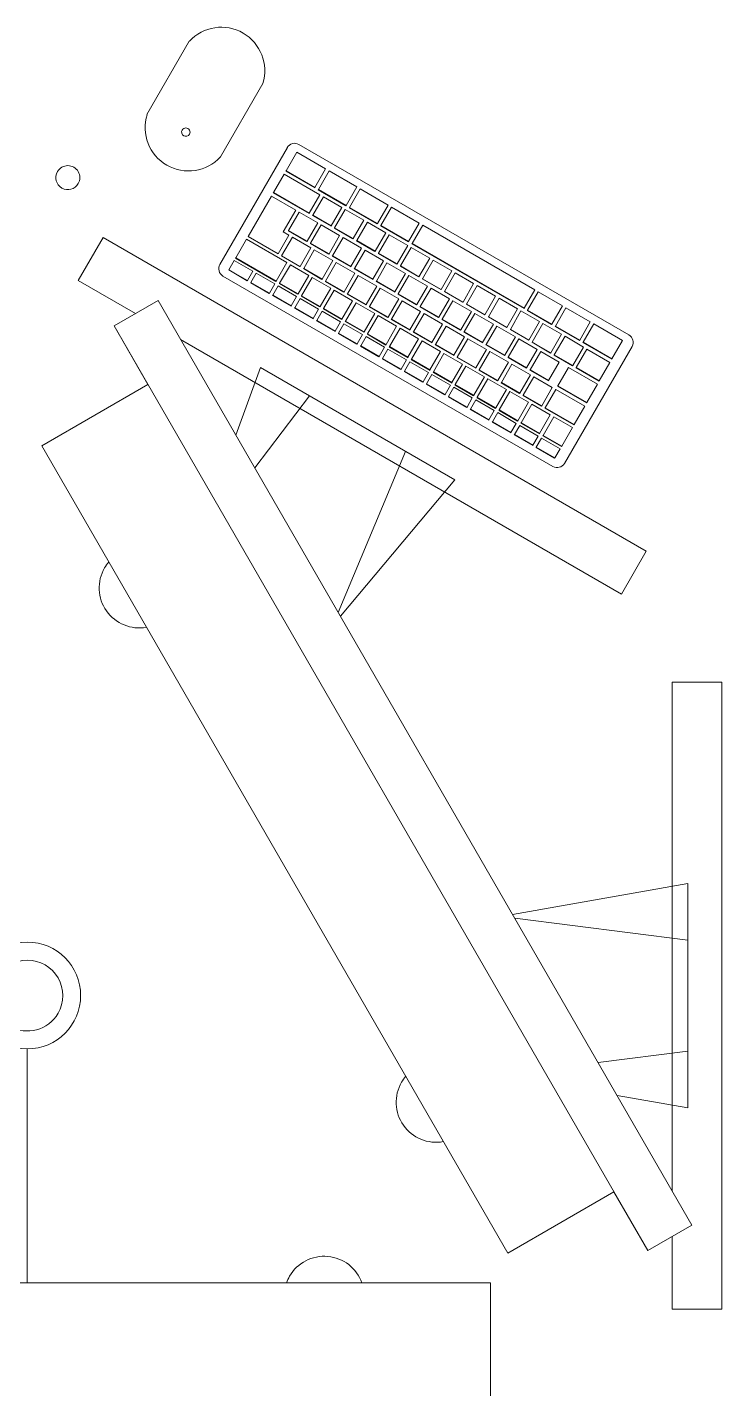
# Model space of a CAD drawing. Header units: millimetres. Extents: x 79795 to 317870, y -36033 to 97293.
# Drawn here: x 211540 to 212061, y 24139 to 25159 of the extents above; entities that cross this region are included whole.
import ezdxf

# ---------------------------------------------------------------- set-up
doc = ezdxf.new("R2010")
doc.units = ezdxf.units.MM
doc.header["$MEASUREMENT"] = 0
for name, color, linetype, lineweight in [('A-GENM', 8, 'CONTINUOUS', 9), ('E-ELEC-EQPM', 8, 'CONTINUOUS', 9), ('I-FURN', 8, 'CONTINUOUS', 9)]:
    doc.layers.add(name, color=color, linetype=linetype, lineweight=lineweight)

msp = doc.modelspace()

# ---------------------------------------------------------------- linework, layer by layer
at = {"layer": 'A-GENM'}
for p, q in [((211661.9, 25148.6), (211630.2, 25093.6)), ((211685.2, 25061.9), (211716.9, 25116.9)), ((211735.4, 25069), (211684.8, 24981.4)), ((211991.3, 24928.6), (211744, 25071.3)), ((211742.4, 25065.4), (211734.4, 25051.6)), ((211764, 25052.9), (211742.4, 25065.4)), ((211732.9, 25049), (211724.9, 25035.2)), ((211759.8, 25033.5), (211732.9, 25049)), ((211734.3, 25051.3), (211734.4, 25051.6)), ((211755.9, 25038.8), (211734.3, 25051.3)), ((211734.4, 25051.6), (211756, 25039.1)), ((211756, 25039.1), (211764, 25052.9)), ((211766.6, 25051.4), (211758.6, 25037.6)), ((211787.4, 25039.4), (211766.6, 25051.4)), ((211755.9, 25038.8), (211756, 25039.1)), ((211758.5, 25037.3), (211758.6, 25037.6)), ((211779.3, 25025.3), (211758.5, 25037.3)), ((211758.6, 25037.6), (211779.4, 25025.6)), ((211779.4, 25025.6), (211787.4, 25039.4)), ((211790, 25037.9), (211782, 25024.1)), ((211810.8, 25025.9), (211790, 25037.9)), ((211723.4, 25032.6), (211706, 25002.4)), ((211741.6, 25022.1), (211723.4, 25032.6)), ((211724.8, 25035), (211724.9, 25035.2)), ((211751.6, 25019.5), (211724.8, 25035)), ((211724.9, 25035.2), (211751.8, 25019.7)), ((211751.8, 25019.7), (211759.8, 25033.5)), ((211762.4, 25032), (211754.4, 25018.2)), ((211776.2, 25024), (211762.4, 25032)), ((211779.3, 25025.3), (211779.4, 25025.6)), ((211802.8, 25012.1), (211810.8, 25025.9)), ((211732.2, 25005.7), (211741.6, 25022.1)), ((211744.2, 25020.6), (211736.2, 25006.8)), ((211758.1, 25012.6), (211744.2, 25020.6)), ((211751.6, 25019.5), (211751.8, 25019.7)), ((211754.2, 25018), (211754.4, 25018.2)), ((211768.1, 25010), (211754.2, 25018)), ((211754.4, 25018.2), (211768.2, 25010.2)), ((211768.2, 25010.2), (211776.2, 25024)), ((211778.8, 25022.5), (211770.8, 25008.7)), ((211792.7, 25014.5), (211778.8, 25022.5)), ((211781.9, 25023.8), (211782, 25024.1)), ((211802.7, 25011.8), (211781.9, 25023.8)), ((211782, 25024.1), (211802.8, 25012.1)), ((211813.4, 25024.4), (211805.4, 25010.6)), ((211834.2, 25012.4), (211813.4, 25024.4)), ((211736.5, 25003.2), (211732.2, 25005.7)), ((211736.1, 25006.6), (211736.2, 25006.8)), ((211750, 24998.6), (211736.1, 25006.6)), ((211736.2, 25006.8), (211750.1, 24998.8)), ((211750.1, 24998.8), (211758.1, 25012.6)), ((211760.7, 25011.1), (211752.7, 24997.3)), ((211774.5, 25003.1), (211760.7, 25011.1)), ((211768.1, 25010), (211768.2, 25010.2)), ((211770.7, 25008.5), (211770.8, 25008.7)), ((211784.5, 25000.5), (211770.7, 25008.5)), ((211770.8, 25008.7), (211784.7, 25000.7)), ((211784.7, 25000.7), (211792.7, 25014.5)), ((211795.3, 25013), (211787.3, 24999.2)), ((211809.1, 25005), (211795.3, 25013)), ((211801.1, 24991.2), (211809.1, 25005)), ((211802.7, 25011.8), (211802.8, 25012.1)), ((211805.3, 25010.3), (211805.4, 25010.6)), ((211826.1, 24998.3), (211805.3, 25010.3)), ((211805.4, 25010.6), (211826.2, 24998.6)), ((211826.2, 24998.6), (211834.2, 25012.4)), ((211836.8, 25010.9), (211828.8, 24997.1)), ((211920.8, 24962.4), (211836.8, 25010.9)), ((211704.8, 25000.3), (211696.7, 24986.3)), ((211735.1, 24982.8), (211704.8, 25000.3)), ((211705.9, 25002.2), (211706, 25002.4)), ((211728.4, 24989.2), (211705.9, 25002.2)), ((211706, 25002.4), (211728.5, 24989.4)), ((211728.5, 24989.4), (211736.5, 25003.2)), ((211739.1, 25001.7), (211731.1, 24987.9)), ((211752.9, 24993.7), (211739.1, 25001.7)), ((211750, 24998.6), (211750.1, 24998.8)), ((211752.6, 24997.1), (211752.7, 24997.3)), ((211766.4, 24989.1), (211752.6, 24997.1)), ((211752.7, 24997.3), (211766.6, 24989.3)), ((211766.6, 24989.3), (211774.5, 25003.1)), ((211777.1, 25001.6), (211769.2, 24987.8)), ((211791, 24993.6), (211777.1, 25001.6)), ((211784.5, 25000.5), (211784.7, 25000.7)), ((211787.1, 24999), (211787.3, 24999.2)), ((211801, 24991), (211787.1, 24999)), ((211787.3, 24999.2), (211801.1, 24991.2)), ((211811.7, 25003.5), (211803.7, 24989.7)), ((211825.6, 24995.5), (211811.7, 25003.5)), ((211817.6, 24981.7), (211825.6, 24995.5)), ((211826.1, 24998.3), (211826.2, 24998.6)), ((211828.6, 24996.8), (211828.8, 24997.1)), ((211912.7, 24948.3), (211828.6, 24996.8)), ((211828.8, 24997.1), (211912.8, 24948.6)), ((211695.5, 24984.3), (211691.6, 24977.4)), ((211709.4, 24976.3), (211695.5, 24984.3)), ((211696.5, 24986), (211696.7, 24986.3)), ((211726.8, 24968.5), (211696.5, 24986)), ((211696.7, 24986.3), (211727, 24968.8)), ((211728.4, 24989.2), (211728.5, 24989.4)), ((211731, 24987.7), (211731.1, 24987.9)), ((211744.8, 24979.7), (211731, 24987.7)), ((211731.1, 24987.9), (211745, 24979.9)), ((211745, 24979.9), (211752.9, 24993.7)), ((211755.5, 24992.2), (211747.6, 24978.4)), ((211769.4, 24984.2), (211755.5, 24992.2)), ((211766.4, 24989.1), (211766.6, 24989.3)), ((211769, 24987.6), (211769.2, 24987.8)), ((211782.9, 24979.6), (211769, 24987.6)), ((211769.2, 24987.8), (211783, 24979.8)), ((211783, 24979.8), (211791, 24993.6)), ((211793.6, 24992.1), (211785.6, 24978.3)), ((211807.4, 24984.1), (211793.6, 24992.1)), ((211801, 24991), (211801.1, 24991.2)), ((211803.6, 24989.5), (211803.7, 24989.7)), ((211817.5, 24981.5), (211803.6, 24989.5)), ((211803.7, 24989.7), (211817.6, 24981.7)), ((211828.2, 24994), (211820.2, 24980.2)), ((211842, 24986), (211828.2, 24994)), ((211834, 24972.2), (211842, 24986)), ((211844.6, 24984.5), (211836.6, 24970.7)), ((211858.5, 24976.5), (211844.6, 24984.5)), ((211691.4, 24977.2), (211691.6, 24977.4)), ((211705.3, 24969.2), (211691.4, 24977.2)), ((211691.6, 24977.4), (211705.4, 24969.4)), ((211705.4, 24969.4), (211709.4, 24976.3)), ((211712, 24974.8), (211708, 24967.9)), ((211725.9, 24966.8), (211712, 24974.8)), ((211727, 24968.8), (211735.1, 24982.8)), ((211737.6, 24981.1), (211729.6, 24967.3)), ((211751.4, 24973.1), (211737.6, 24981.1)), ((211744.8, 24979.7), (211745, 24979.9)), ((211747.4, 24978.2), (211747.6, 24978.4)), ((211761.3, 24970.2), (211747.4, 24978.2)), ((211747.6, 24978.4), (211761.4, 24970.4)), ((211761.4, 24970.4), (211769.4, 24984.2)), ((211772, 24982.7), (211764, 24968.9)), ((211785.9, 24974.7), (211772, 24982.7)), ((211777.9, 24960.9), (211785.9, 24974.7)), ((211782.9, 24979.6), (211783, 24979.8)), ((211785.5, 24978.1), (211785.6, 24978.3)), ((211799.3, 24970.1), (211785.5, 24978.1)), ((211785.6, 24978.3), (211799.5, 24970.3)), ((211799.5, 24970.3), (211807.4, 24984.1)), ((211810, 24982.6), (211802.1, 24968.8)), ((211823.9, 24974.6), (211810, 24982.6)), ((211815.9, 24960.8), (211823.9, 24974.6)), ((211817.5, 24981.5), (211817.6, 24981.7)), ((211820.1, 24980), (211820.2, 24980.2)), ((211833.9, 24972), (211820.1, 24980)), ((211820.2, 24980.2), (211834, 24972.2)), ((211850.5, 24962.7), (211858.5, 24976.5)), ((211861.1, 24975), (211853.1, 24961.2)), ((211874.9, 24967), (211861.1, 24975)), ((211687.1, 24972.7), (211934.4, 24830)), ((211705.3, 24969.2), (211705.4, 24969.4)), ((211707.9, 24967.7), (211708, 24967.9)), ((211721.7, 24959.7), (211707.9, 24967.7)), ((211708, 24967.9), (211721.9, 24959.9)), ((211721.9, 24959.9), (211725.9, 24966.8)), ((211728.5, 24965.3), (211724.5, 24958.4)), ((211726.8, 24968.5), (211727, 24968.8)), ((211742.3, 24957.3), (211728.5, 24965.3)), ((211729.4, 24967), (211729.6, 24967.3)), ((211743.3, 24959), (211729.4, 24967)), ((211729.6, 24967.3), (211743.4, 24959.3)), ((211743.4, 24959.3), (211751.4, 24973.1)), ((211754, 24971.6), (211746, 24957.8)), ((211767.9, 24963.6), (211754, 24971.6)), ((211761.3, 24970.2), (211761.4, 24970.4)), ((211763.9, 24968.7), (211764, 24968.9)), ((211777.7, 24960.7), (211763.9, 24968.7)), ((211764, 24968.9), (211777.9, 24960.9)), ((211788.5, 24973.2), (211780.5, 24959.4)), ((211802.3, 24965.2), (211788.5, 24973.2)), ((211794.3, 24951.4), (211802.3, 24965.2)), ((211799.3, 24970.1), (211799.5, 24970.3)), ((211801.9, 24968.6), (211802.1, 24968.8)), ((211815.8, 24960.6), (211801.9, 24968.6)), ((211802.1, 24968.8), (211815.9, 24960.8)), ((211826.5, 24973.1), (211818.5, 24959.3)), ((211840.4, 24965.1), (211826.5, 24973.1)), ((211832.4, 24951.3), (211840.4, 24965.1)), ((211833.9, 24972), (211834, 24972.2)), ((211836.5, 24970.5), (211836.6, 24970.7)), ((211850.4, 24962.5), (211836.5, 24970.5)), ((211836.6, 24970.7), (211850.5, 24962.7)), ((211867, 24953.2), (211874.9, 24967)), ((211877.5, 24965.5), (211869.6, 24951.7)), ((211891.4, 24957.5), (211877.5, 24965.5)), ((211721.7, 24959.7), (211721.9, 24959.9)), ((211724.3, 24958.2), (211724.5, 24958.4)), ((211738.2, 24950.2), (211724.3, 24958.2)), ((211724.5, 24958.4), (211738.3, 24950.4)), ((211738.3, 24950.4), (211742.3, 24957.3)), ((211744.9, 24955.8), (211740.9, 24948.9)), ((211743.3, 24959), (211743.4, 24959.3)), ((211758.8, 24947.8), (211744.9, 24955.8)), ((211745.9, 24957.5), (211746, 24957.8)), ((211759.8, 24949.5), (211745.9, 24957.5)), ((211746, 24957.8), (211759.9, 24949.8)), ((211759.9, 24949.8), (211767.9, 24963.6)), ((211770.5, 24962.1), (211762.5, 24948.3)), ((211784.3, 24954.1), (211770.5, 24962.1)), ((211776.3, 24940.3), (211784.3, 24954.1)), ((211777.7, 24960.7), (211777.9, 24960.9)), ((211780.3, 24959.2), (211780.5, 24959.4)), ((211794.2, 24951.2), (211780.3, 24959.2)), ((211780.5, 24959.4), (211794.3, 24951.4)), ((211804.9, 24963.7), (211796.9, 24949.9)), ((211818.8, 24955.7), (211804.9, 24963.7)), ((211810.8, 24941.9), (211818.8, 24955.7)), ((211821.4, 24954.2), (211813.4, 24940.4)), ((211815.8, 24960.6), (211815.9, 24960.8)), ((211818.4, 24959.1), (211818.5, 24959.3)), ((211832.2, 24951.1), (211818.4, 24959.1)), ((211818.5, 24959.3), (211832.4, 24951.3)), ((211835.2, 24946.2), (211821.4, 24954.2)), ((211843, 24963.6), (211835, 24949.8)), ((211856.8, 24955.6), (211843, 24963.6)), ((211848.8, 24941.8), (211856.8, 24955.6)), ((211850.4, 24962.5), (211850.5, 24962.7)), ((211859.4, 24954.1), (211851.4, 24940.3)), ((211853, 24961), (211853.1, 24961.2)), ((211866.8, 24953), (211853, 24961)), ((211853.1, 24961.2), (211867, 24953.2)), ((211873.3, 24946.1), (211859.4, 24954.1)), ((211883.4, 24943.7), (211891.4, 24957.5)), ((211894, 24956), (211886, 24942.2)), ((211907.8, 24948), (211894, 24956)), ((211912.8, 24948.6), (211920.8, 24962.4)), ((211923.4, 24960.9), (211915.4, 24947.1)), ((211941.5, 24950.4), (211923.4, 24960.9)), ((211738.2, 24950.2), (211738.3, 24950.4)), ((211740.8, 24948.7), (211740.9, 24948.9)), ((211754.6, 24940.7), (211740.8, 24948.7)), ((211740.9, 24948.9), (211754.8, 24940.9)), ((211754.8, 24940.9), (211758.8, 24947.8)), ((211761.4, 24946.3), (211757.4, 24939.4)), ((211759.8, 24949.5), (211759.9, 24949.8)), ((211775.2, 24938.3), (211761.4, 24946.3)), ((211762.4, 24948), (211762.5, 24948.3)), ((211776.2, 24940), (211762.4, 24948)), ((211762.5, 24948.3), (211776.3, 24940.3)), ((211786.9, 24952.6), (211778.9, 24938.8)), ((211800.8, 24944.6), (211786.9, 24952.6)), ((211792.8, 24930.8), (211800.8, 24944.6)), ((211794.2, 24951.2), (211794.3, 24951.4)), ((211796.8, 24949.7), (211796.9, 24949.9)), ((211810.6, 24941.7), (211796.8, 24949.7)), ((211796.9, 24949.9), (211810.8, 24941.9)), ((211827.2, 24932.4), (211835.2, 24946.2)), ((211837.8, 24944.7), (211829.8, 24930.9)), ((211832.2, 24951.1), (211832.4, 24951.3)), ((211834.8, 24949.6), (211835, 24949.8)), ((211848.7, 24941.6), (211834.8, 24949.6)), ((211835, 24949.8), (211848.8, 24941.8)), ((211851.7, 24936.7), (211837.8, 24944.7)), ((211865.3, 24932.3), (211873.3, 24946.1)), ((211866.8, 24953), (211867, 24953.2)), ((211875.9, 24944.6), (211867.9, 24930.8)), ((211869.4, 24951.5), (211869.6, 24951.7)), ((211883.3, 24943.5), (211869.4, 24951.5)), ((211869.6, 24951.7), (211883.4, 24943.7)), ((211889.7, 24936.6), (211875.9, 24944.6)), ((211883.3, 24943.5), (211883.4, 24943.7)), ((211899.9, 24934.2), (211907.8, 24948)), ((211910.4, 24946.5), (211902.5, 24932.7)), ((211924.3, 24938.5), (211910.4, 24946.5)), ((211912.7, 24948.3), (211912.8, 24948.6)), ((211915.3, 24946.8), (211915.4, 24947.1)), ((211933.4, 24936.3), (211915.3, 24946.8)), ((211915.4, 24947.1), (211933.6, 24936.6)), ((211933.6, 24936.6), (211941.5, 24950.4)), ((211944.1, 24948.9), (211936.2, 24935.1)), ((211962.3, 24938.4), (211944.1, 24948.9)), ((211754.6, 24940.7), (211754.8, 24940.9)), ((211757.2, 24939.2), (211757.4, 24939.4)), ((211771.1, 24931.2), (211757.2, 24939.2)), ((211757.4, 24939.4), (211771.2, 24931.4)), ((211771.2, 24931.4), (211775.2, 24938.3)), ((211777.8, 24936.8), (211773.8, 24929.9)), ((211776.2, 24940), (211776.3, 24940.3)), ((211791.7, 24928.8), (211777.8, 24936.8)), ((211778.8, 24938.5), (211778.9, 24938.8)), ((211792.7, 24930.5), (211778.8, 24938.5)), ((211778.9, 24938.8), (211792.8, 24930.8)), ((211803.4, 24943.1), (211795.4, 24929.3)), ((211817.2, 24935.1), (211803.4, 24943.1)), ((211809.3, 24921.3), (211817.2, 24935.1)), ((211810.6, 24941.7), (211810.8, 24941.9)), ((211819.8, 24933.6), (211811.9, 24919.8)), ((211813.2, 24940.2), (211813.4, 24940.4)), ((211827.1, 24932.2), (211813.2, 24940.2)), ((211813.4, 24940.4), (211827.2, 24932.4)), ((211833.7, 24925.6), (211819.8, 24933.6)), ((211843.7, 24922.9), (211851.7, 24936.7)), ((211854.3, 24935.2), (211846.3, 24921.4)), ((211848.7, 24941.6), (211848.8, 24941.8)), ((211851.3, 24940.1), (211851.4, 24940.3)), ((211865.1, 24932.1), (211851.3, 24940.1)), ((211851.4, 24940.3), (211865.3, 24932.3)), ((211868.1, 24927.2), (211854.3, 24935.2)), ((211881.7, 24922.8), (211889.7, 24936.6)), ((211892.3, 24935.1), (211884.3, 24921.3)), ((211885.9, 24942), (211886, 24942.2)), ((211899.7, 24934), (211885.9, 24942)), ((211886, 24942.2), (211899.9, 24934.2)), ((211906.2, 24927.1), (211892.3, 24935.1)), ((211899.7, 24934), (211899.9, 24934.2)), ((211916.3, 24924.7), (211924.3, 24938.5)), ((211926.9, 24937), (211918.9, 24923.2)), ((211940.8, 24929), (211926.9, 24937)), ((211933.4, 24936.3), (211933.6, 24936.6)), ((211936, 24934.8), (211936.2, 24935.1)), ((211954.2, 24924.3), (211936, 24934.8)), ((211936.2, 24935.1), (211954.4, 24924.6)), ((211954.4, 24924.6), (211962.3, 24938.4)), ((211964.9, 24936.9), (211957, 24923.1)), ((211986.6, 24924.4), (211964.9, 24936.9)), ((211771.1, 24931.2), (211771.2, 24931.4)), ((211773.7, 24929.7), (211773.8, 24929.9)), ((211787.5, 24921.7), (211773.7, 24929.7)), ((211773.8, 24929.9), (211787.7, 24921.9)), ((211787.7, 24921.9), (211791.7, 24928.8)), ((211794.3, 24927.3), (211790.3, 24920.4)), ((211792.7, 24930.5), (211792.8, 24930.8)), ((211808.1, 24919.3), (211794.3, 24927.3)), ((211795.3, 24929), (211795.4, 24929.3)), ((211809.1, 24921), (211795.3, 24929)), ((211795.4, 24929.3), (211809.3, 24921.3)), ((211825.7, 24911.8), (211833.7, 24925.6)), ((211827.1, 24932.2), (211827.2, 24932.4)), ((211836.3, 24924.1), (211828.3, 24910.3)), ((211829.7, 24930.7), (211829.8, 24930.9)), ((211843.6, 24922.7), (211829.7, 24930.7)), ((211829.8, 24930.9), (211843.7, 24922.9)), ((211850.1, 24916.1), (211836.3, 24924.1)), ((211860.2, 24913.4), (211868.1, 24927.2)), ((211870.7, 24925.7), (211862.7, 24911.9)), ((211865.1, 24932.1), (211865.3, 24932.3)), ((211867.7, 24930.6), (211867.9, 24930.8)), ((211881.6, 24922.6), (211867.7, 24930.6)), ((211867.9, 24930.8), (211881.7, 24922.8)), ((211884.6, 24917.7), (211870.7, 24925.7)), ((211898.2, 24913.3), (211906.2, 24927.1)), ((211908.8, 24925.6), (211900.8, 24911.8)), ((211902.3, 24932.5), (211902.5, 24932.7)), ((211916.2, 24924.5), (211902.3, 24932.5)), ((211902.5, 24932.7), (211916.3, 24924.7)), ((211922.6, 24917.6), (211908.8, 24925.6)), ((211916.2, 24924.5), (211916.3, 24924.7)), ((211918.8, 24923), (211918.9, 24923.2)), ((211918.9, 24923.2), (211932.8, 24915.2)), ((211932.8, 24915.2), (211940.8, 24929)), ((211943.4, 24927.5), (211935.4, 24913.7)), ((211957.2, 24919.5), (211943.4, 24927.5)), ((211954.2, 24924.3), (211954.4, 24924.6)), ((211956.8, 24922.8), (211957, 24923.1)), ((211957, 24923.1), (211978.6, 24910.6)), ((211978.6, 24910.6), (211986.6, 24924.4)), ((211787.5, 24921.7), (211787.7, 24921.9)), ((211790.1, 24920.2), (211790.3, 24920.4)), ((211804, 24912.2), (211790.1, 24920.2)), ((211790.3, 24920.4), (211804.1, 24912.4)), ((211804.1, 24912.4), (211808.1, 24919.3)), ((211810.7, 24917.8), (211806.7, 24910.9)), ((211809.1, 24921), (211809.3, 24921.3)), ((211824.6, 24909.8), (211810.7, 24917.8)), ((211811.7, 24919.5), (211811.9, 24919.8)), ((211825.6, 24911.5), (211811.7, 24919.5)), ((211811.9, 24919.8), (211825.7, 24911.8)), ((211842.2, 24902.3), (211850.1, 24916.1)), ((211843.6, 24922.7), (211843.7, 24922.9)), ((211852.7, 24914.6), (211844.8, 24900.8)), ((211846.2, 24921.2), (211846.3, 24921.4)), ((211860, 24913.2), (211846.2, 24921.2)), ((211846.3, 24921.4), (211860.2, 24913.4)), ((211866.6, 24906.6), (211852.7, 24914.6)), ((211860, 24913.2), (211860.2, 24913.4)), ((211876.6, 24903.9), (211884.6, 24917.7)), ((211887.2, 24916.2), (211879.2, 24902.4)), ((211881.6, 24922.6), (211881.7, 24922.8)), ((211884.2, 24921.1), (211884.3, 24921.3)), ((211898.1, 24913.1), (211884.2, 24921.1)), ((211884.3, 24921.3), (211898.2, 24913.3)), ((211901, 24908.2), (211887.2, 24916.2)), ((211898.1, 24913.1), (211898.2, 24913.3)), ((211914.6, 24903.8), (211922.6, 24917.6)), ((211925.2, 24916.1), (211917.2, 24902.3)), ((211932.6, 24915), (211918.8, 24923)), ((211939.1, 24908.1), (211925.2, 24916.1)), ((211932.6, 24915), (211932.8, 24915.2)), ((211935.2, 24913.5), (211935.4, 24913.7)), ((211949.1, 24905.5), (211935.2, 24913.5)), ((211935.4, 24913.7), (211949.2, 24905.7)), ((211943, 24832.3), (211993.6, 24919.9)), ((211949.2, 24905.7), (211957.2, 24919.5)), ((211959.8, 24918), (211951.8, 24904.2)), ((211978.5, 24910.3), (211956.8, 24922.8)), ((211977.1, 24908), (211959.8, 24918)), ((211804, 24912.2), (211804.1, 24912.4)), ((211806.6, 24910.7), (211806.7, 24910.9)), ((211820.5, 24902.7), (211806.6, 24910.7)), ((211806.7, 24910.9), (211820.6, 24902.9)), ((211820.5, 24902.7), (211820.6, 24902.9)), ((211820.6, 24902.9), (211824.6, 24909.8)), ((211827.2, 24908.3), (211823.2, 24901.4)), ((211825.6, 24911.5), (211825.7, 24911.8)), ((211841, 24900.3), (211827.2, 24908.3)), ((211828.2, 24910), (211828.3, 24910.3)), ((211842, 24902), (211828.2, 24910)), ((211828.3, 24910.3), (211842.2, 24902.3)), ((211858.6, 24892.8), (211866.6, 24906.6)), ((211869.2, 24905.1), (211861.2, 24891.3)), ((211862.6, 24911.7), (211862.7, 24911.9)), ((211876.5, 24903.7), (211862.6, 24911.7)), ((211862.7, 24911.9), (211876.6, 24903.9)), ((211883.1, 24897.1), (211869.2, 24905.1)), ((211876.5, 24903.7), (211876.6, 24903.9)), ((211893.1, 24894.4), (211901, 24908.2)), ((211903.6, 24906.7), (211895.7, 24892.9)), ((211900.7, 24911.6), (211900.8, 24911.8)), ((211914.5, 24903.6), (211900.7, 24911.6)), ((211900.8, 24911.8), (211914.6, 24903.8)), ((211917.5, 24898.7), (211903.6, 24906.7)), ((211914.5, 24903.6), (211914.6, 24903.8)), ((211931.1, 24894.3), (211939.1, 24908.1)), ((211946, 24904.1), (211938, 24890.3)), ((211967.7, 24891.6), (211946, 24904.1)), ((211949.1, 24905.5), (211949.2, 24905.7)), ((211951.7, 24904), (211951.8, 24904.2)), ((211969, 24894), (211951.7, 24904)), ((211951.8, 24904.2), (211969.1, 24894.2)), ((211969.1, 24894.2), (211977.1, 24908)), ((211978.5, 24910.3), (211978.6, 24910.6)), ((211823.1, 24901.2), (211823.2, 24901.4)), ((211836.9, 24893.2), (211823.1, 24901.2)), ((211823.2, 24901.4), (211837, 24893.4)), ((211836.9, 24893.2), (211837, 24893.4)), ((211837, 24893.4), (211841, 24900.3)), ((211843.6, 24898.8), (211839.6, 24891.9)), ((211842, 24902), (211842.2, 24902.3)), ((211857.5, 24890.8), (211843.6, 24898.8)), ((211844.6, 24900.5), (211844.8, 24900.8)), ((211858.5, 24892.5), (211844.6, 24900.5)), ((211844.8, 24900.8), (211858.6, 24892.8)), ((211858.5, 24892.5), (211858.6, 24892.8)), ((211875.1, 24883.3), (211883.1, 24897.1)), ((211885.7, 24895.6), (211877.7, 24881.8)), ((211879.1, 24902.2), (211879.2, 24902.4)), ((211892.9, 24894.2), (211879.1, 24902.2)), ((211879.2, 24902.4), (211893.1, 24894.4)), ((211899.5, 24887.6), (211885.7, 24895.6)), ((211892.9, 24894.2), (211893.1, 24894.4)), ((211895.5, 24892.7), (211895.7, 24892.9)), ((211909.4, 24884.7), (211895.5, 24892.7)), ((211895.7, 24892.9), (211909.5, 24884.9)), ((211909.5, 24884.9), (211917.5, 24898.7)), ((211920.1, 24897.2), (211912.1, 24883.4)), ((211917.1, 24902.1), (211917.2, 24902.3)), ((211931, 24894.1), (211917.1, 24902.1)), ((211917.2, 24902.3), (211931.1, 24894.3)), ((211933.9, 24889.2), (211920.1, 24897.2)), ((211931, 24894.1), (211931.1, 24894.3)), ((211969, 24894), (211969.1, 24894.2)), ((211839.5, 24891.7), (211839.6, 24891.9)), ((211853.4, 24883.7), (211839.5, 24891.7)), ((211839.6, 24891.9), (211853.5, 24883.9)), ((211853.4, 24883.7), (211853.5, 24883.9)), ((211853.5, 24883.9), (211857.5, 24890.8)), ((211856, 24882.2), (211856.1, 24882.4)), ((211860.1, 24889.3), (211856.1, 24882.4)), ((211856.1, 24882.4), (211870, 24874.4)), ((211873.9, 24881.3), (211860.1, 24889.3)), ((211861.1, 24891), (211861.2, 24891.3)), ((211874.9, 24883), (211861.1, 24891)), ((211861.2, 24891.3), (211875.1, 24883.3)), ((211874.9, 24883), (211875.1, 24883.3)), ((211891.5, 24873.8), (211899.5, 24887.6)), ((211902.1, 24886.1), (211894.1, 24872.3)), ((211916, 24878.1), (211902.1, 24886.1)), ((211909.4, 24884.7), (211909.5, 24884.9)), ((211912, 24883.2), (211912.1, 24883.4)), ((211925.8, 24875.2), (211912, 24883.2)), ((211912.1, 24883.4), (211926, 24875.4)), ((211926, 24875.4), (211933.9, 24889.2)), ((211936.5, 24887.7), (211928.6, 24873.9)), ((211958.2, 24875.2), (211936.5, 24887.7)), ((211937.9, 24890.1), (211938, 24890.3)), ((211959.5, 24877.6), (211937.9, 24890.1)), ((211938, 24890.3), (211959.7, 24877.8)), ((211959.7, 24877.8), (211967.7, 24891.6)), ((211869.8, 24874.2), (211856, 24882.2)), ((211869.8, 24874.2), (211870, 24874.4)), ((211870, 24874.4), (211873.9, 24881.3)), ((211872.4, 24872.7), (211872.6, 24872.9)), ((211886.3, 24864.7), (211872.4, 24872.7)), ((211876.5, 24879.8), (211872.6, 24872.9)), ((211872.6, 24872.9), (211886.4, 24864.9)), ((211890.4, 24871.8), (211876.5, 24879.8)), ((211877.5, 24881.5), (211877.7, 24881.8)), ((211891.4, 24873.5), (211877.5, 24881.5)), ((211877.7, 24881.8), (211891.5, 24873.8)), ((211891.4, 24873.5), (211891.5, 24873.8)), ((211894, 24872), (211894.1, 24872.3)), ((211894.1, 24872.3), (211908, 24864.3)), ((211908, 24864.3), (211916, 24878.1)), ((211918.6, 24876.6), (211910.6, 24862.8)), ((211932.4, 24868.6), (211918.6, 24876.6)), ((211925.8, 24875.2), (211926, 24875.4)), ((211928.4, 24873.7), (211928.6, 24873.9)), ((211950.1, 24861.2), (211928.4, 24873.7)), ((211928.6, 24873.9), (211950.2, 24861.4)), ((211950.2, 24861.4), (211958.2, 24875.2)), ((211959.5, 24877.6), (211959.7, 24877.8)), ((211886.3, 24864.7), (211886.4, 24864.9)), ((211886.4, 24864.9), (211890.4, 24871.8)), ((211888.9, 24863.2), (211889, 24863.4)), ((211902.7, 24855.2), (211888.9, 24863.2)), ((211893, 24870.3), (211889, 24863.4)), ((211889, 24863.4), (211902.9, 24855.4)), ((211906.9, 24862.3), (211893, 24870.3)), ((211907.8, 24864), (211894, 24872)), ((211902.9, 24855.4), (211906.9, 24862.3)), ((211907.8, 24864), (211908, 24864.3)), ((211910.4, 24862.5), (211910.6, 24862.8)), ((211924.3, 24854.5), (211910.4, 24862.5)), ((211910.6, 24862.8), (211924.4, 24854.8)), ((211924.4, 24854.8), (211932.4, 24868.6)), ((211935, 24867.1), (211927, 24853.3)), ((211948.9, 24859.1), (211935, 24867.1)), ((211902.7, 24855.2), (211902.9, 24855.4)), ((211905.3, 24853.7), (211905.5, 24853.9)), ((211919.2, 24845.7), (211905.3, 24853.7)), ((211909.5, 24860.8), (211905.5, 24853.9)), ((211905.5, 24853.9), (211919.3, 24845.9)), ((211923.3, 24852.8), (211909.5, 24860.8)), ((211919.3, 24845.9), (211923.3, 24852.8)), ((211924.3, 24854.5), (211924.4, 24854.8)), ((211926.9, 24853), (211927, 24853.3)), ((211940.8, 24845), (211926.9, 24853)), ((211927, 24853.3), (211940.9, 24845.3)), ((211940.9, 24845.3), (211948.9, 24859.1)), ((211950.1, 24861.2), (211950.2, 24861.4)), ((211919.2, 24845.7), (211919.3, 24845.9)), ((211921.8, 24844.2), (211921.9, 24844.4)), ((211935.6, 24836.2), (211921.8, 24844.2)), ((211925.9, 24851.3), (211921.9, 24844.4)), ((211921.9, 24844.4), (211935.8, 24836.4)), ((211939.8, 24843.3), (211925.9, 24851.3)), ((211935.8, 24836.4), (211939.8, 24843.3)), ((211940.8, 24845), (211940.9, 24845.3)), ((211935.6, 24836.2), (211935.8, 24836.4))]:
    msp.add_line(p, q, dxfattribs=at)
for centre, radius, start, end in [((211685.9, 25126.6), 32.5, 342.6804, 137.3196), ((211661.3, 25083.9), 32.5, 162.6804, 317.3196), ((211659.3, 25080.5), 3.16, 150, 330), ((211659.3, 25080.5), 3.16, 330, 150), ((211740.8, 25065.8), 6.35, 60, 150), ((211690.3, 24978.2), 6.35, 150, 240), ((211988.1, 24923.1), 6.35, 330, 60), ((211937.5, 24835.5), 6.35, 240, 330)]:
    msp.add_arc(centre, radius, start, end, dxfattribs=at)
at = {"layer": 'E-ELEC-EQPM'}
for p, q in [((211605.5, 24935.4), (211638.5, 24954.4)), ((211605.5, 24935.4), (211638.5, 24954.4)), ((211638.5, 24954.4), (212038.5, 24261.6)), ((211638.5, 24954.4), (212038.5, 24261.6)), ((211630.9, 24891.4), (211605.5, 24935.4)), ((212005.5, 24242.6), (211605.5, 24935.4)), ((211551.3, 24845.4), (211630.9, 24891.4)), ((211551.3, 24845.4), (211630.9, 24891.4)), ((211900.5, 24240.6), (211551.3, 24845.4)), ((211900.5, 24240.6), (211551.3, 24845.4)), ((211980.1, 24286.6), (211900.5, 24240.6)), ((211980.1, 24286.6), (211900.5, 24240.6)), ((212005.5, 24242.6), (211980.1, 24286.6)), ((212038.5, 24261.6), (212005.5, 24242.6)), ((212038.5, 24261.6), (212005.5, 24242.6)), ((211887.6, 24218.3), (211189.2, 24218.3)), ((211887.6, 24218.3), (211189.2, 24218.3)), ((211887.6, 24126.4), (211887.6, 24218.3)), ((211887.6, 24126.4), (211887.6, 24218.3))]:
    msp.add_line(p, q, dxfattribs=at)
at = {"layer": 'I-FURN'}
for p, q in [((211578.7, 24969.4), (211597.3, 25001.5)), ((212004.2, 24766.6), (211597.3, 25001.5)), ((211578.7, 24969.4), (211621.5, 24944.7)), ((211655.4, 24925.1), (211985.7, 24734.4)), ((211696.7, 24853.5), (211715.2, 24904.1)), ((211715.2, 24904.1), (211860.9, 24820)), ((211752, 24882.8), (211711, 24828.9)), ((211824, 24841.2), (211773.5, 24720.5)), ((211860.9, 24820), (211775.1, 24717.7)), ((211985.7, 24734.4), (212004.2, 24766.6)), ((212023.8, 24668.4), (212060.9, 24668.4)), ((212023.8, 24668.4), (212023.8, 24287.1)), ((212060.9, 24198.5), (212060.9, 24668.4)), ((211904.1, 24494.4), (212035.5, 24517.6)), ((212035.5, 24517.6), (212035.5, 24349.3)), ((212035.5, 24475.1), (211905.7, 24491.6)), ((211540.5, 24218.3), (211540.5, 24393.6)), ((211540.5, 24393.6), (211540.5, 24218.3)), ((212035.5, 24391.9), (211968.2, 24383.3)), ((212035.5, 24349.3), (211982.4, 24358.7)), ((212023.8, 24253.1), (212023.8, 24198.5)), ((212023.8, 24198.5), (212060.9, 24198.5))]:
    msp.add_line(p, q, dxfattribs=at)
for centre, radius, start, end in [((211570.9, 25046.4), 9, 150, 330), ((211570.9, 25046.4), 9, 330, 150), ((211624.4, 24739), 30, 150, 280.2298), ((211624.4, 24739), 30, 139.7702, 150), ((211540.5, 24433.6), 40, 90.0014, 270.0014), ((211540.5, 24433.6), 40, 270.0014, 90.0014), ((211540.6, 24433.5), 26.5, 330, 150), ((211540.6, 24433.5), 26.5, 150, 330), ((211846.9, 24353.6), 30, 139.793, 150), ((211846.9, 24353.6), 30, 150, 280.207), ((211763, 24208.2), 30, 19.7319, 150), ((211763, 24208.2), 30, 150, 160.2681)]:
    msp.add_arc(centre, radius, start, end, dxfattribs=at)

doc.saveas('drawing.dxf')
